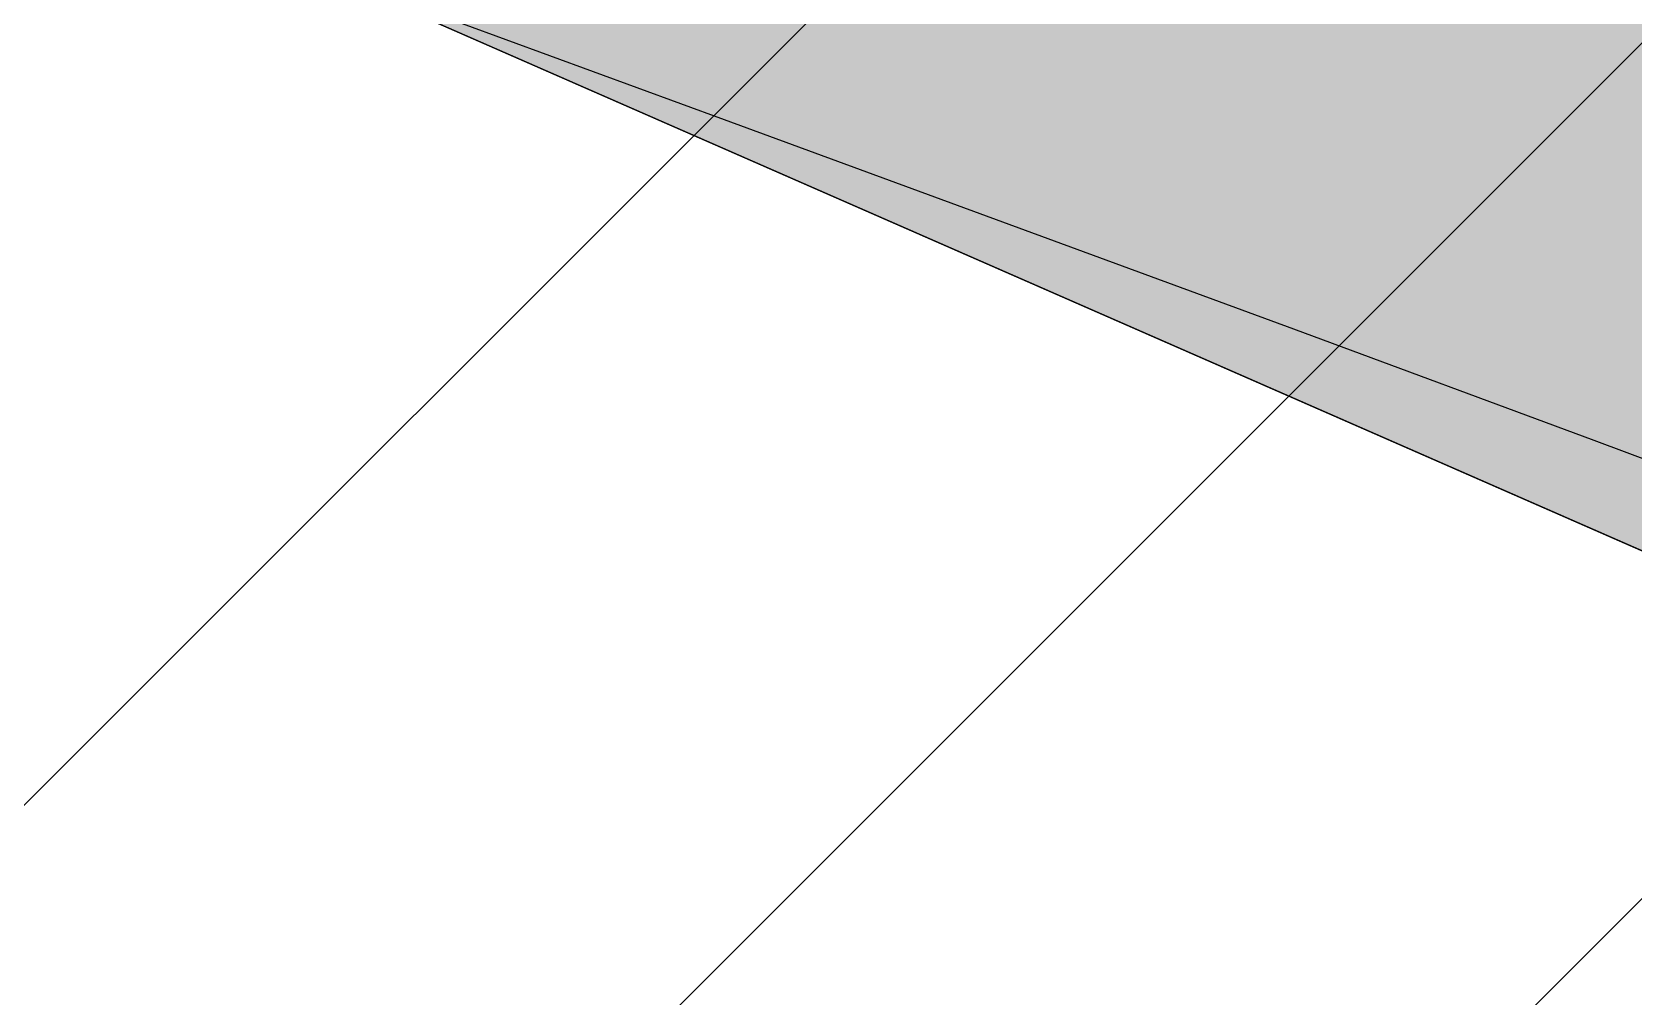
# Model space of a CAD drawing. Header units: millimetres. Extents: x 648844 to 649530, y 1246379 to 1246752.
# Drawn here: x 649104.83 to 649111.45, y 1246486.73 to 1246490.72 of the extents above; entities that cross this region are included whole.
import ezdxf

# ---------------------------------------------------------------- set-up
doc = ezdxf.new("R2010")
doc.units = ezdxf.units.MM
doc.header["$LTSCALE"] = 20
doc.header["$MEASUREMENT"] = 0
doc.layers.get('0').update_dxf_attribs({"linetype": 'CONTINUOUS'})
doc.layers.add('CONT-MNR2', color=9, linetype='CONTINUOUS')
doc.layers.add('TECHO', color=30, linetype='CONTINUOUS')

# ---------------------------------------------------------------- blocks, each defined once
blk = doc.blocks.new('*U3740')
at = {"layer": 'CONT-MNR2', "elevation": 38, "flags": 128}
blk.add_lwpolyline([(646425.2399052463, 1246740.689265311), (646423.9755351017, 1246741.16118166), (646422.7347207554, 1246741.62098006), (646421.5319925528, 1246742.064290106), (646420.3818808396, 1246742.486741396), (646419.2989159612, 1246742.883963525), (646418.297628263, 1246743.251586089), (646417.1814118375, 1246743.677519756), (646416.1514450694, 1246744.094452272), (646415.1818643021, 1246744.499422841), (646414.2468058806, 1246744.889470667), (646413.320406148, 1246745.261634951), (646412.376801449, 1246745.612954899), (646411.3901281272, 1246745.940469712)], dxfattribs=at)

msp = doc.modelspace()

# ---------------------------------------------------------------- hatches: boundary and pattern name
h = msp.add_hatch()
h.set_pattern_fill('ANSI31', color=2, scale=20, style=0)
h.set_pattern_definition([(45, (-526.4316489867633, -3378.367883687839), (-1.767766952966369, 1.767766952966369), [])])
edge = h.paths.add_edge_path()
edge.add_line((649057.8519686605, 1246574.731937029), (649143.484031076, 1246525.395827967))
edge.add_line((649021.4650291716, 1246521.520933308), (649057.8519686605, 1246574.731937029))
edge.add_line((649021.4650291716, 1246521.520933308), (649126.0130467353, 1246470.828113168))
edge.add_line((649143.484031076, 1246525.395827967), (649148.0277335674, 1246486.904175728))
h.paths.add_polyline_path([(649085.8330108997, 1246502.103295551), (649115.3070900415, 1246502.103295551), (649115.3070900415, 1246507.529080002), (649085.8330108997, 1246507.529080002)], flags=24)
at = {"layer": 'TECHO'}
h = msp.add_hatch(dxfattribs=at)
h.set_pattern_fill('SPANTILE', color=254, scale=0.2049999999999999, angle=125.5158762222156, style=0, pattern_type=2)
h.set_pattern_definition([(241.3625639396927, (649155.4139561093, 1246453.881326751), (1.175278603521147, 2.170793756675939), [0.1893117599999994, -4.543480804999982]), (336.3322639396927, (649155.3232254408, 1246453.715173612), (0.1054636229622706, -0.2700507808388489), [0.01639999999999999, -0.1885999999999999]), (156.3322639396927, (649155.5043991564, 1246453.617859457), (-0.1054636229622706, 0.2700507808388489), [0.05739999999999994, -0.1475999999999998]), (66.33226393969278, (649155.45182714, 1246453.640901659), (0.2700507808388489, 0.1054636229622705), [0.02049999999999998, -0.1844999999999998]), (246.3322639396927, (649155.3398918887, 1246453.712345269), (-0.2700507808388489, -0.1054636229622705), [0.02049999999999991, -0.1844999999999993]), (156.3322639396927, (649155.3316625309, 1246453.693569549), (-0.1054636229622706, 0.2700507808388489), [0.01639999999999997, -0.1885999999999998]), (156.3322639396927, (649155.5109826426, 1246453.632880033), (-0.1054636229622706, 0.2700507808388489), [0.04099999999999995, -0.1639999999999998]), (71.3019639396928, (649155.4734312024, 1246453.649338749), (0.7997674640640905, 2.335379483797513), [0.1893117599999993, -4.543480804999979]), (103.6361639396927, (649155.4775458812, 1246453.658726609), (1.041849249508272, -4.261689814164645), [0.05412163999999985, -5.35803374999998]), (137.8973639396926, (649155.4647863806, 1246453.711322594), (-0.2932210378653068, 0.3523440957349118), [0.05186130999999999, -0.5964054749999996]), (174.7671639396927, (649155.426308139, 1246453.746093628), (0.4578079329328492, 0.0231697084533349), [0.05186131, -0.5964054749999997]), (209.0283639396926, (649155.374662924, 1246453.750823512), (-3.839832701354104, -2.122059084113181), [0.05412163999999996, -5.358033749999995]), (136.1073639396926, (649155.44963797, 1246453.702294269), (1.736153705545875, -1.656259515864206), [0.04150942499999997, -4.109424259999996]), (176.5571639396927, (649155.4197246524, 1246453.731073053), (-2.394503708984536, 0.1541987705226996), [0.04150942499999992, -4.10942425999999]), (208.9268639396927, (649155.3782902334, 1246453.733565829), (-2.947389793794751, -1.61790560153381), [0.04387184499999985, -4.343319624999981]), (103.7376639396927, (649155.4600564982, 1246453.659677379), (0.8077579815667517, -3.263778818372218), [0.04387184499999987, -4.343319624999983])])
h.paths.add_polyline_path([(649113.3690582315, 1246492.410025668), (649115.5683606127, 1246486.778478898), (649105.0467511248, 1246491.390077771), (649110.6782978963, 1246493.589380153)])

# ---------------------------------------------------------------- linework, layer by layer
at = {"color": 254}
msp.add_lwpolyline([(649104.9496064488, 1246491.432656073), (649108.4420656522, 1246499.400888546), (649119.1579644931, 1246494.704133066), (649115.6655052894, 1246486.735900593), (649104.9496064481, 1246491.432656073)], dxfattribs=at)
at = {"layer": 'TECHO', "color": 254}
for p, q in [((649104.9496064488, 1246491.432656073), (649115.6655052894, 1246486.735900593)), ((649115.6655052888, 1246486.735900594), (649104.9496064489, 1246491.432656074))]:
    msp.add_line(p, q, dxfattribs=at)

# ---------------------------------------------------------------- block references
at = {"layer": 'CONT-MNR2'}
msp.add_blockref('*U3740', (2687.306187323644, -252.1344165771734), dxfattribs=at)

doc.saveas('drawing.dxf')
